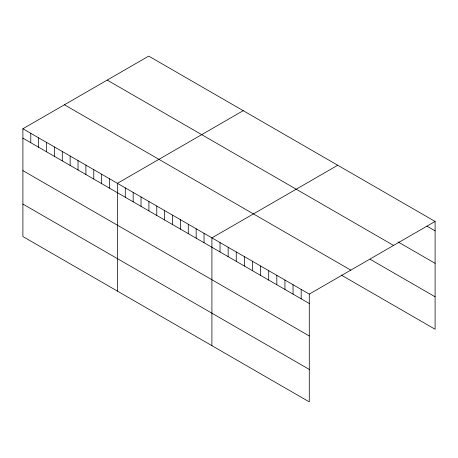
<?xml version="1.0" encoding="UTF-8"?>
<svg xmlns="http://www.w3.org/2000/svg" width="458" height="458" viewBox="0 0 458 458"><rect width="100%" height="100%" fill="white"/><g stroke="black" fill="none" stroke-linecap="round" stroke-linejoin="round"><path stroke-width="0.69" d="M22.9 128.755L309.282 294.093L309.282 401.884L22.9 236.546L22.9 128.755L148.718 56.116L435.1 221.454L435.1 329.245L341.204 275.04M243.221 110.676L117.408 183.315L117.408 291.105M337.729 165.241L211.911 237.879L211.911 345.67M309.282 294.093L435.1 221.454M426.988 226.172L435.1 230.855M398.008 241.91L435.1 263.327M107.195 80.087L393.582 245.425M370.184 259.302L435.1 296.778M64.418 104.779L350.805 270.123M22.9 138.15L309.282 303.494M22.9 170.622L309.282 335.966M22.9 204.073L309.282 369.417M301.169 289.41L301.169 298.811M293.057 284.727L293.057 294.128M284.939 280.038L284.939 289.439M276.827 275.355L276.827 284.756M268.714 270.672L268.714 280.073M260.596 265.989L260.596 275.39M252.484 261.3L252.484 270.701M244.372 256.617L244.372 266.018M236.254 251.934L236.254 261.335M228.141 247.246L228.141 256.646M220.029 242.563L220.029 251.963M204.039 233.334L204.039 242.734M196.161 228.782L196.161 238.183M188.29 224.237L188.29 233.637M180.412 219.691L180.412 229.092M172.534 215.145L172.534 224.546M164.662 210.6L164.662 219.995M156.785 206.048L156.785 215.449M148.907 201.503L148.907 210.903M141.035 196.957L141.035 206.358M133.158 192.412L133.158 201.812M125.28 187.86L125.28 197.261M109.531 178.769L109.531 188.169M101.653 174.223L101.653 183.624M93.781 169.678L93.781 179.072M85.904 165.126L85.904 174.527M78.032 160.581L78.032 169.981M70.154 156.035L70.154 165.435M62.277 151.489L62.277 160.89M54.405 146.938L54.405 156.338M46.527 142.392L46.527 151.793M38.649 137.847L38.649 147.247M30.778 133.301L30.778 142.701"/></g></svg>
